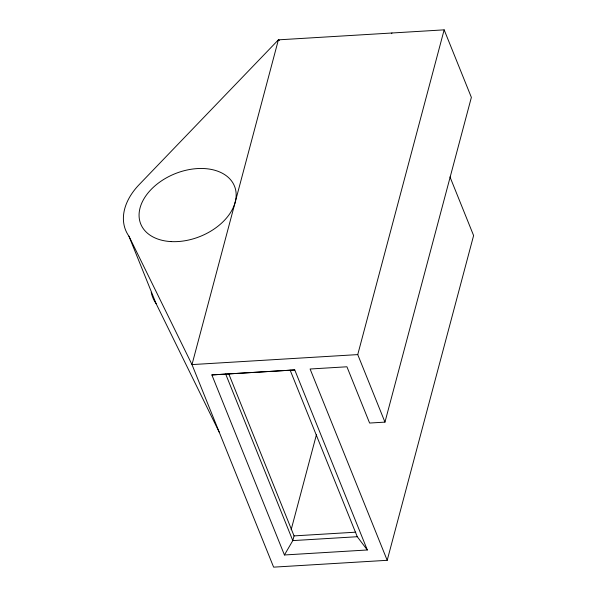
<?xml version="1.0" encoding="UTF-8"?>
<svg xmlns="http://www.w3.org/2000/svg" width="597" height="597" viewBox="0 0 597 597"><rect width="100%" height="100%" fill="white"/><g stroke="black" fill="none" stroke-linecap="round" stroke-linejoin="round"><path stroke-width="0.9" d="M291.157 529.718L316.514 434.407M228.673 373.67L294.052 535.897L292.799 540.606L284.433 554.971L367.319 549.979L294.746 369.931L211.868 374.923L284.433 554.971M128.945 236.218L191.988 364.595L273.62 567.15L387.199 560.307L310.097 369.006L346.932 366.782L369.61 423.049L384.961 422.124L357.745 354.603L444.153 29.85L278.396 39.842L139.474 184.309A66.864 44.678 -22 0 0 128.945 236.218L156.16 303.731L219.196 432.116M384.961 422.124L471.369 97.371L444.153 29.85M387.199 560.307L473.608 235.554L449.981 176.913M391.378 33.671L391.975 32.992M357.745 354.603L191.988 364.595L278.396 39.842L279.493 40.409M211.868 374.923L294.746 369.931M294.052 535.897L355.752 532.181M367.319 549.979L357.267 536.718L292.799 540.606L225.681 374.058M290.142 370.177L357.267 536.718M156.16 303.731A66.864 44.678 -22 0 1 151.228 292.299M171.063 241.591A50.551 33.783 -22 0 0 235.427 188.995A50.551 33.783 -22 0 0 156.354 184.674A50.551 33.783 -22 0 0 171.063 241.591"/></g></svg>
